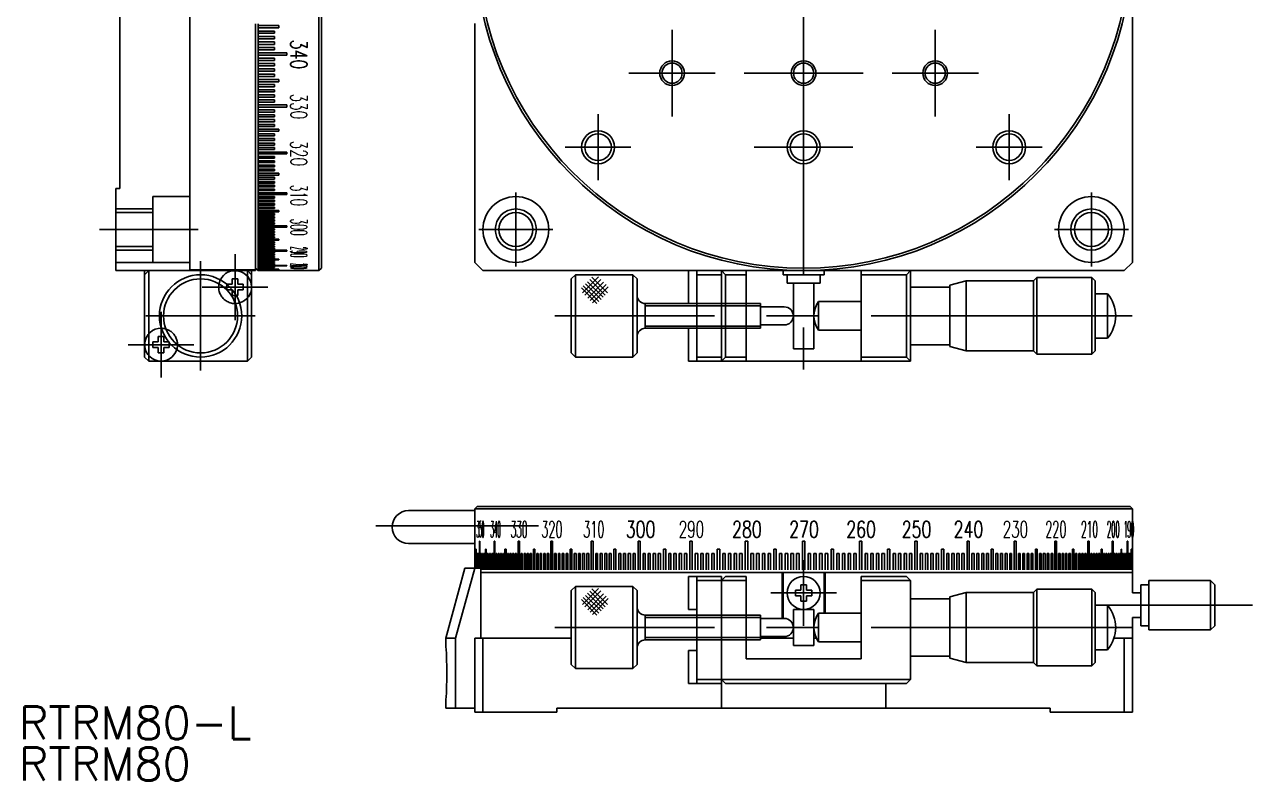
# Model space of a CAD drawing. Extents: x 1 to 298, y 0 to 185.
# Drawn here: x 0.7 to 150, y 0 to 91.8 of the extents above; entities that cross this region are included whole.
import ezdxf

# ---------------------------------------------------------------- set-up
doc = ezdxf.new("R2010")
doc.units = 0
doc.linetypes.add('CENTER', pattern=[50.8, 31.75, -6.35, 6.35, -6.35])
doc.linetypes.add('DASHED', pattern=[19.05, 12.7, -6.35])
doc.layers.get('0').update_dxf_attribs({"linetype": 'CONTINUOUS'})
doc.layers.add('CENTER', color=1, linetype='CENTER')
doc.styles.get("Standard").update_dxf_attribs({"font": 'txt.shx', "height": 3, "bigfont": 'bigfont.shx'})

# ---------------------------------------------------------------- blocks, each defined once
blk = doc.blocks.new('*U2')
at = {"color": 7, "linetype": 'CONTINUOUS'}
blk.add_text('RTRM80-L', height=4, dxfattribs=at).set_placement((0, 5))
blk = doc.blocks.new('*U3')
at = {"color": 7, "linetype": 'CONTINUOUS'}
blk.add_text('RTRM80', height=4, dxfattribs=at).set_placement((0, 0))

msp = doc.modelspace()

# ---------------------------------------------------------------- linework, layer by layer
at = {"color": 7, "linetype": 'CONTINUOUS'}
for p, q in [((20.79, 61.94), (20.79, 141.94)), ((36.49, 141.94), (36.49, 61.94)), ((36.79, 62.24), (36.79, 141.64)), ((135.43, 140.94), (135.43, 62.94)), ((12.29, 131.94), (12.29, 71.94)), ((28.79, 61.94), (28.79, 91.94)), ((29.09, 91.94), (29.09, 61.94)), ((29.09, 91.74), (31.59, 91.74)), ((31.59, 91.45), (29.09, 91.45)), ((31.59, 91.45), (31.59, 91.74)), ((55.43, 62.94), (55.43, 91.98)), ((29.09, 91.06), (31.09, 91.06)), ((31.09, 90.78), (29.09, 90.78)), ((29.09, 90.39), (31.09, 90.39)), ((31.09, 90.11), (29.09, 90.11)), ((29.09, 89.73), (31.09, 89.73)), ((31.09, 90.78), (31.09, 91.06)), ((31.09, 90.11), (31.09, 90.39)), ((31.09, 89.44), (31.09, 89.73)), ((31.09, 89.44), (29.09, 89.44)), ((29.09, 89.06), (31.09, 89.06)), ((31.09, 88.78), (29.09, 88.78)), ((29.09, 88.41), (32.59, 88.41)), ((32.59, 88.12), (29.09, 88.12)), ((31.09, 88.78), (31.09, 89.06)), ((32.59, 88.12), (32.59, 88.41)), ((29.09, 87.75), (31.09, 87.75)), ((31.09, 87.47), (29.09, 87.47)), ((29.09, 87.1), (31.09, 87.1)), ((31.09, 86.82), (29.09, 86.82)), ((31.09, 87.47), (31.09, 87.75)), ((31.09, 86.82), (31.09, 87.1)), ((29.09, 86.45), (31.09, 86.45)), ((31.09, 86.18), (29.09, 86.18)), ((29.09, 85.81), (31.09, 85.81)), ((31.09, 85.54), (29.09, 85.54)), ((29.09, 85.18), (31.59, 85.18)), ((31.09, 86.18), (31.09, 86.45)), ((31.09, 85.54), (31.09, 85.81)), ((31.59, 84.9), (31.59, 85.18)), ((31.59, 84.9), (29.09, 84.9)), ((29.09, 84.54), (31.09, 84.54)), ((31.09, 84.28), (29.09, 84.28)), ((29.09, 83.92), (31.09, 83.92)), ((31.09, 83.65), (29.09, 83.65)), ((31.09, 84.28), (31.09, 84.54)), ((31.09, 83.65), (31.09, 83.92)), ((29.09, 83.3), (31.09, 83.3)), ((31.09, 83.03), (29.09, 83.03)), ((29.09, 82.68), (31.09, 82.68)), ((31.09, 82.42), (29.09, 82.42)), ((31.09, 83.03), (31.09, 83.3)), ((31.09, 82.42), (31.09, 82.68)), ((29.09, 82.07), (32.59, 82.07)), ((32.59, 81.82), (29.09, 81.82)), ((29.09, 81.47), (31.09, 81.47)), ((31.09, 81.21), (29.09, 81.21)), ((29.09, 80.88), (31.09, 80.88)), ((31.09, 81.21), (31.09, 81.47)), ((31.09, 80.62), (31.09, 80.88)), ((32.59, 81.82), (32.59, 82.07)), ((31.09, 80.62), (29.09, 80.62)), ((29.09, 80.29), (31.09, 80.29)), ((31.09, 80.03), (29.09, 80.03)), ((29.09, 79.7), (31.09, 79.7)), ((31.09, 79.45), (29.09, 79.45)), ((31.09, 80.03), (31.09, 80.29)), ((31.09, 79.45), (31.09, 79.7)), ((29.09, 79.12), (31.59, 79.12)), ((31.59, 78.88), (29.09, 78.88)), ((29.09, 78.55), (31.09, 78.55)), ((31.09, 78.31), (29.09, 78.31)), ((29.09, 77.99), (31.09, 77.99)), ((31.09, 77.75), (29.09, 77.75)), ((31.09, 78.31), (31.09, 78.55)), ((31.09, 77.75), (31.09, 77.99)), ((31.59, 78.88), (31.59, 79.12)), ((29.09, 77.44), (31.09, 77.44)), ((31.09, 77.2), (29.09, 77.2)), ((29.09, 76.89), (31.09, 76.89)), ((31.09, 76.66), (29.09, 76.66)), ((29.09, 76.35), (32.59, 76.35)), ((31.09, 77.2), (31.09, 77.44)), ((31.09, 76.66), (31.09, 76.89)), ((32.59, 76.12), (32.59, 76.35)), ((32.59, 76.12), (29.09, 76.12)), ((29.09, 75.82), (31.09, 75.82)), ((31.09, 75.59), (29.09, 75.59)), ((29.09, 75.29), (31.09, 75.29)), ((31.09, 75.07), (29.09, 75.07)), ((29.09, 74.77), (31.09, 74.77)), ((31.09, 75.59), (31.09, 75.82)), ((31.09, 75.07), (31.09, 75.29)), ((31.09, 74.56), (31.09, 74.77)), ((31.09, 74.56), (29.09, 74.56)), ((29.09, 74.27), (31.09, 74.27)), ((31.09, 74.05), (29.09, 74.05)), ((29.09, 73.77), (31.59, 73.77)), ((31.59, 73.55), (29.09, 73.55)), ((29.09, 73.28), (31.09, 73.28)), ((31.09, 74.05), (31.09, 74.27)), ((31.09, 73.07), (31.09, 73.28)), ((31.59, 73.55), (31.59, 73.77)), ((12.29, 71.94), (11.79, 71.94)), ((11.79, 71.94), (11.79, 61.94)), ((31.09, 73.07), (29.09, 73.07)), ((29.09, 72.79), (31.09, 72.79)), ((31.09, 72.59), (29.09, 72.59)), ((29.09, 72.32), (31.09, 72.32)), ((31.09, 72.12), (29.09, 72.12)), ((29.09, 71.86), (31.09, 71.86)), ((31.09, 72.59), (31.09, 72.79)), ((31.09, 72.12), (31.09, 72.32)), ((31.09, 71.66), (31.09, 71.86)), ((31.09, 71.66), (29.09, 71.66)), ((29.09, 71.4), (32.59, 71.4)), ((32.59, 71.21), (29.09, 71.21)), ((29.09, 70.95), (31.09, 70.95)), ((31.09, 70.76), (29.09, 70.76)), ((29.09, 70.52), (31.09, 70.52)), ((31.09, 70.33), (29.09, 70.33)), ((31.09, 70.76), (31.09, 70.95)), ((31.09, 70.33), (31.09, 70.52)), ((32.59, 71.21), (32.59, 71.4)), ((29.09, 70.09), (31.09, 70.09)), ((31.09, 69.91), (29.09, 69.91)), ((29.09, 69.67), (31.09, 69.67)), ((31.09, 69.5), (29.09, 69.5)), ((29.09, 69.27), (31.59, 69.27)), ((31.59, 69.09), (29.09, 69.09)), ((29.09, 68.87), (31.09, 68.87)), ((31.09, 68.7), (29.09, 68.7)), ((31.09, 69.91), (31.09, 70.09)), ((31.09, 69.5), (31.09, 69.67)), ((31.09, 68.7), (31.09, 68.87)), ((31.59, 69.09), (31.59, 69.27)), ((29.09, 68.48), (31.09, 68.48)), ((31.09, 68.32), (29.09, 68.32)), ((29.09, 68.1), (31.09, 68.1)), ((31.09, 67.94), (29.09, 67.94)), ((29.09, 67.74), (31.09, 67.74)), ((31.09, 67.58), (29.09, 67.58)), ((29.09, 67.38), (32.59, 67.38)), ((32.59, 67.23), (29.09, 67.23)), ((31.09, 68.32), (31.09, 68.48)), ((31.09, 67.94), (31.09, 68.1)), ((31.09, 67.58), (31.09, 67.74)), ((32.59, 67.23), (32.59, 67.38)), ((29.09, 67.03), (31.09, 67.03)), ((31.09, 66.89), (29.09, 66.89)), ((29.09, 66.7), (31.09, 66.7)), ((31.09, 66.56), (29.09, 66.56)), ((29.09, 66.37), (31.09, 66.37)), ((31.09, 66.24), (29.09, 66.24)), ((29.09, 66.06), (31.09, 66.06)), ((31.09, 65.93), (29.09, 65.93)), ((29.09, 65.76), (31.59, 65.76)), ((31.09, 66.89), (31.09, 67.03)), ((31.09, 66.56), (31.09, 66.7)), ((31.09, 66.24), (31.09, 66.37)), ((31.09, 65.93), (31.09, 66.06)), ((31.59, 65.63), (31.59, 65.76)), ((31.59, 65.63), (29.09, 65.63)), ((29.09, 65.46), (31.09, 65.46)), ((31.09, 65.34), (29.09, 65.34)), ((29.09, 65.18), (31.09, 65.18)), ((31.09, 65.07), (29.09, 65.07)), ((29.09, 64.91), (31.09, 64.91)), ((31.09, 64.8), (29.09, 64.8)), ((29.09, 64.66), (31.09, 64.66)), ((31.09, 64.55), (29.09, 64.55)), ((29.09, 64.41), (32.59, 64.41)), ((32.59, 64.31), (29.09, 64.31)), ((31.09, 65.34), (31.09, 65.46)), ((31.09, 65.07), (31.09, 65.18)), ((31.09, 64.8), (31.09, 64.91)), ((31.09, 64.55), (31.09, 64.66)), ((32.59, 64.31), (32.59, 64.41)), ((11.79, 62.94), (20.79, 62.94)), ((29.09, 64.17), (31.09, 64.17)), ((31.09, 64.08), (29.09, 64.08)), ((29.09, 63.95), (31.09, 63.95)), ((31.09, 63.86), (29.09, 63.86)), ((29.09, 63.74), (31.09, 63.74)), ((31.09, 63.65), (29.09, 63.65)), ((29.09, 63.54), (31.09, 63.54)), ((31.09, 63.45), (29.09, 63.45)), ((29.09, 63.35), (31.59, 63.35)), ((31.59, 63.27), (29.09, 63.27)), ((29.09, 63.17), (31.09, 63.17)), ((31.09, 63.1), (29.09, 63.1)), ((29.09, 63), (31.09, 63)), ((31.09, 62.94), (29.09, 62.94)), ((29.09, 62.85), (31.09, 62.85)), ((31.09, 62.79), (29.09, 62.79)), ((31.09, 64.08), (31.09, 64.17)), ((31.09, 63.86), (31.09, 63.95)), ((31.09, 63.65), (31.09, 63.74)), ((31.09, 63.45), (31.09, 63.54)), ((31.09, 63.1), (31.09, 63.17)), ((31.09, 62.94), (31.09, 63)), ((31.09, 62.79), (31.09, 62.85)), ((31.59, 63.27), (31.59, 63.35)), ((56.43, 61.94), (55.43, 62.94)), ((135.43, 62.94), (134.43, 61.94)), ((11.79, 61.94), (23.56, 61.94)), ((15.29, 51.44), (15.29, 61.94)), ((15.79, 61.94), (15.29, 61.44)), ((15.79, 54.27), (15.79, 61.94)), ((28.79, 62.03), (20.79, 62.03)), ((26.01, 61.94), (28.79, 61.94)), ((27.79, 61.94), (28.29, 61.44)), ((27.79, 61.94), (27.79, 61.27)), ((28.29, 62.03), (28.29, 51.44)), ((29.09, 61.94), (28.79, 62.24)), ((29.09, 62.71), (31.09, 62.71)), ((31.09, 62.65), (29.09, 62.65)), ((29.09, 62.58), (32.59, 62.58)), ((32.59, 62.53), (29.09, 62.53)), ((29.09, 62.46), (31.09, 62.46)), ((31.09, 62.41), (29.09, 62.41)), ((29.09, 62.36), (31.09, 62.36)), ((31.09, 62.31), (29.09, 62.31)), ((29.09, 62.26), (31.09, 62.26)), ((31.09, 62.23), (29.09, 62.23)), ((29.09, 62.18), (31.09, 62.18)), ((31.09, 62.15), (29.09, 62.15)), ((29.09, 62.11), (31.59, 62.11)), ((31.59, 62.08), (29.09, 62.08)), ((29.09, 62.05), (31.09, 62.05)), ((31.09, 62.03), (29.09, 62.03)), ((29.09, 62.01), (31.09, 62.01)), ((31.09, 61.99), (29.09, 61.99)), ((29.09, 61.98), (31.09, 61.98)), ((31.09, 61.96), (29.09, 61.96)), ((29.09, 61.95), (31.09, 61.95)), ((31.09, 61.95), (29.09, 61.95)), ((36.49, 61.94), (29.09, 61.94)), ((31.09, 62.65), (31.09, 62.71)), ((31.09, 62.41), (31.09, 62.46)), ((31.09, 62.31), (31.09, 62.36)), ((31.09, 62.23), (31.09, 62.26)), ((31.09, 62.15), (31.09, 62.18)), ((31.09, 62.03), (31.09, 62.05)), ((31.09, 61.99), (31.09, 62.01)), ((31.09, 61.96), (31.09, 61.98)), ((31.09, 61.95), (31.09, 61.95)), ((31.59, 62.08), (31.59, 62.11)), ((32.59, 62.53), (32.59, 62.58)), ((36.49, 61.94), (36.79, 62.24)), ((134.43, 61.94), (56.43, 61.94)), ((67.68, 61.44), (67.18, 60.94)), ((74.68, 61.44), (67.68, 61.44)), ((67.68, 51.44), (67.68, 61.44)), ((75.18, 60.94), (74.68, 61.44)), ((74.68, 51.44), (74.68, 61.44)), ((81.43, 57.94), (81.43, 61.94)), ((82.43, 61.94), (82.43, 50.94)), ((82.43, 61.44), (85.43, 61.44)), ((85.43, 61.94), (85.43, 50.94)), ((85.93, 61.44), (85.43, 61.94)), ((88.43, 61.44), (85.93, 61.44)), ((85.93, 61.44), (85.93, 51.44)), ((88.43, 61.94), (88.43, 50.94)), ((92.93, 61.44), (92.93, 61.94)), ((97.93, 61.44), (92.93, 61.44)), ((93.43, 60.44), (93.43, 61.44)), ((97.43, 61.44), (97.43, 60.44)), ((97.93, 61.94), (97.93, 61.44)), ((102.43, 61.94), (102.43, 50.94)), ((102.43, 61.44), (107.93, 61.44)), ((107.93, 61.44), (108.43, 61.94)), ((107.93, 61.44), (107.93, 51.44)), ((108.43, 61.94), (108.43, 50.94)), ((25.94, 60.29), (25.29, 60.29)), ((25.29, 60.29), (25.29, 60.29)), ((26.64, 60.94), (25.94, 60.94)), ((25.94, 60.94), (25.94, 60.29)), ((26.64, 60.29), (26.64, 60.94)), ((27.29, 60.29), (26.64, 60.29)), ((27.29, 59.59), (27.29, 60.29)), ((67.18, 60.94), (67.18, 51.94)), ((75.18, 51.94), (75.18, 60.94)), ((97.43, 60.44), (93.43, 60.44)), ((94.18, 52.44), (94.18, 60.44)), ((96.68, 60.44), (96.68, 52.44)), ((108.43, 59.94), (113.23, 59.94)), ((115.18, 60.69), (113.23, 60.17)), ((113.23, 60.17), (113.23, 52.72)), ((115.18, 52.19), (115.18, 60.69)), ((115.18, 60.69), (123.38, 60.69)), ((123.38, 60.69), (123.78, 61.09)), ((123.38, 60.69), (123.38, 52.19)), ((123.78, 61.09), (123.78, 51.79)), ((130.48, 61.09), (123.78, 61.09)), ((130.48, 51.79), (130.48, 61.09)), ((130.48, 61.09), (130.88, 60.69)), ((130.88, 60.69), (130.88, 52.19)), ((26.42, 58.94), (26.64, 58.94)), ((26.64, 58.94), (26.64, 59.59)), ((26.64, 59.59), (27.29, 59.59)), ((27.79, 58.62), (27.79, 50.94)), ((132.4, 59.14), (130.88, 59.14)), ((132.4, 53.74), (132.4, 59.14)), ((76.18, 57.94), (82.43, 57.94)), ((76.18, 54.94), (76.18, 57.94)), ((88.43, 57.94), (90.18, 57.94)), ((90.18, 54.94), (90.18, 57.94)), ((93.08, 57.54), (90.18, 57.54)), ((102.43, 58.19), (97.24, 58.19)), ((97.24, 58.19), (97.24, 54.69)), ((93.08, 55.34), (90.18, 55.34)), ((17.64, 53.94), (16.94, 53.94)), ((16.94, 53.94), (16.94, 53.29)), ((17.64, 53.29), (17.64, 53.94)), ((76.18, 54.94), (82.43, 54.94)), ((81.43, 50.94), (81.43, 54.94)), ((88.43, 54.94), (90.18, 54.94)), ((97.24, 54.69), (102.43, 54.69)), ((16.94, 53.29), (16.29, 53.29)), ((16.29, 53.29), (16.29, 52.59)), ((16.29, 52.59), (16.94, 52.59)), ((16.94, 52.59), (16.94, 51.94)), ((18.2, 53.29), (17.64, 53.29)), ((17.64, 51.94), (17.64, 52.59)), ((17.64, 52.59), (18.29, 52.59)), ((18.29, 52.59), (18.29, 53.19)), ((96.68, 52.44), (94.18, 52.44)), ((108.43, 52.94), (113.23, 52.94)), ((113.23, 52.72), (115.18, 52.19)), ((130.88, 53.74), (132.4, 53.74)), ((15.79, 50.94), (15.29, 51.44)), ((15.79, 50.94), (15.79, 51.62)), ((27.79, 50.94), (15.79, 50.94)), ((16.94, 51.94), (17.64, 51.94)), ((28.29, 51.44), (27.79, 50.94)), ((67.18, 51.94), (67.68, 51.44)), ((67.68, 51.44), (74.68, 51.44)), ((74.68, 51.44), (75.18, 51.94)), ((108.43, 50.94), (81.43, 50.94)), ((85.43, 51.44), (82.43, 51.44)), ((85.93, 51.44), (85.43, 50.94)), ((85.93, 51.44), (88.43, 51.44)), ((107.93, 51.44), (102.43, 51.44)), ((107.93, 51.44), (108.43, 50.94)), ((123.38, 52.19), (115.18, 52.19)), ((123.78, 51.79), (123.38, 52.19)), ((123.78, 51.79), (130.48, 51.79)), ((130.88, 52.19), (130.48, 51.79)), ((55.43, 32.98), (55.73, 33.28)), ((135.43, 32.98), (55.43, 32.98)), ((55.43, 32.98), (55.43, 25.78)), ((55.73, 33.28), (135.13, 33.28)), ((135.13, 33.28), (135.43, 32.98)), ((135.43, 32.98), (135.43, 25.28)), ((47.39, 32.78), (55.43, 32.78)), ((47.39, 28.78), (55.43, 28.78)), ((56.06, 29.08), (56.01, 29.08)), ((56.01, 25.78), (56.01, 29.08)), ((56.06, 29.08), (56.06, 25.78)), ((57.89, 29.08), (57.79, 29.08)), ((57.79, 25.58), (57.79, 29.08)), ((57.89, 29.08), (57.89, 25.58)), ((60.86, 29.08), (60.71, 29.08)), ((60.71, 25.58), (60.71, 29.08)), ((60.86, 29.08), (60.86, 25.58)), ((64.88, 29.08), (64.69, 29.08)), ((64.69, 25.58), (64.69, 29.08)), ((64.88, 29.08), (64.88, 25.58)), ((69.83, 29.08), (69.6, 29.08)), ((69.6, 25.58), (69.6, 29.08)), ((69.83, 29.08), (69.83, 25.58)), ((75.56, 29.08), (75.3, 29.08)), ((75.3, 25.58), (75.3, 29.08)), ((75.56, 29.08), (75.56, 25.58)), ((81.89, 29.08), (81.61, 29.08)), ((81.61, 25.58), (81.61, 29.08)), ((81.89, 29.08), (81.89, 25.58)), ((88.63, 29.08), (88.34, 29.08)), ((88.34, 25.58), (88.34, 29.08)), ((88.63, 29.08), (88.63, 25.58)), ((95.58, 29.08), (95.28, 29.08)), ((95.28, 25.58), (95.28, 29.08)), ((95.58, 29.08), (95.58, 25.58)), ((102.52, 29.08), (102.23, 29.08)), ((102.23, 25.58), (102.23, 29.08)), ((102.52, 29.08), (102.52, 25.58)), ((109.25, 29.08), (108.97, 29.08)), ((108.97, 25.58), (108.97, 29.08)), ((109.25, 29.08), (109.25, 25.58)), ((115.56, 29.08), (115.3, 29.08)), ((115.3, 25.58), (115.3, 29.08)), ((115.56, 29.08), (115.56, 25.58)), ((121.26, 29.08), (121.03, 29.08)), ((121.03, 25.58), (121.03, 29.08)), ((121.26, 29.08), (121.26, 25.58)), ((126.17, 29.08), (125.97, 29.08)), ((125.97, 25.58), (125.97, 29.08)), ((126.17, 29.08), (126.17, 25.58)), ((130.14, 29.08), (129.99, 29.08)), ((129.99, 25.58), (129.99, 29.08)), ((130.14, 29.08), (130.14, 25.58)), ((133.07, 29.08), (132.97, 29.08)), ((132.97, 25.58), (132.97, 29.08)), ((133.07, 29.08), (133.07, 25.58)), ((134.85, 29.08), (134.79, 29.08)), ((134.79, 25.58), (134.79, 29.08)), ((134.85, 29.08), (134.85, 25.58)), ((55.44, 27.58), (55.43, 27.58)), ((55.43, 25.78), (55.43, 27.58)), ((55.44, 27.58), (55.44, 25.78)), ((55.46, 27.58), (55.45, 27.58)), ((55.45, 25.78), (55.45, 27.58)), ((55.46, 27.58), (55.46, 25.78)), ((55.49, 27.58), (55.48, 27.58)), ((55.48, 25.78), (55.48, 27.58)), ((55.49, 27.58), (55.49, 25.78)), ((55.54, 27.58), (55.52, 27.58)), ((55.52, 25.78), (55.52, 27.58)), ((55.54, 27.58), (55.54, 25.78)), ((55.59, 28.08), (55.57, 28.08)), ((55.57, 25.78), (55.57, 28.08)), ((55.59, 28.08), (55.59, 25.78)), ((55.66, 27.58), (55.63, 27.58)), ((55.63, 25.78), (55.63, 27.58)), ((55.66, 27.58), (55.66, 25.78)), ((55.75, 27.58), (55.71, 27.58)), ((55.71, 25.78), (55.71, 27.58)), ((55.75, 27.58), (55.75, 25.78)), ((55.84, 27.58), (55.8, 27.58)), ((55.8, 25.78), (55.8, 27.58)), ((55.84, 27.58), (55.84, 25.78)), ((55.95, 27.58), (55.9, 27.58)), ((55.9, 25.78), (55.9, 27.58)), ((55.95, 27.58), (55.95, 25.78)), ((56.19, 27.58), (56.14, 27.58)), ((56.14, 25.78), (56.14, 27.58)), ((56.19, 27.58), (56.19, 25.58)), ((56.33, 27.58), (56.27, 27.58)), ((56.27, 25.58), (56.27, 27.58)), ((56.33, 27.58), (56.33, 25.58)), ((56.49, 27.58), (56.42, 27.58)), ((56.42, 25.58), (56.42, 27.58)), ((56.49, 27.58), (56.49, 25.58)), ((56.65, 27.58), (56.58, 27.58)), ((56.58, 25.58), (56.58, 27.58)), ((56.65, 27.58), (56.65, 25.58)), ((56.83, 28.08), (56.75, 28.08)), ((56.75, 25.58), (56.75, 28.08)), ((56.83, 28.08), (56.83, 25.58)), ((57.02, 27.58), (56.94, 27.58)), ((56.94, 25.58), (56.94, 27.58)), ((57.02, 27.58), (57.02, 25.58)), ((57.22, 27.58), (57.13, 27.58)), ((57.13, 25.58), (57.13, 27.58)), ((57.22, 27.58), (57.22, 25.58)), ((57.43, 27.58), (57.34, 27.58)), ((57.34, 25.58), (57.34, 27.58)), ((57.43, 27.58), (57.43, 25.58)), ((57.66, 27.58), (57.56, 27.58)), ((57.56, 25.58), (57.56, 27.58)), ((57.66, 27.58), (57.66, 25.58)), ((58.14, 27.58), (58.03, 27.58)), ((58.03, 25.58), (58.03, 27.58)), ((58.14, 27.58), (58.14, 25.58)), ((58.4, 27.58), (58.29, 27.58)), ((58.29, 25.58), (58.29, 27.58)), ((58.4, 27.58), (58.4, 25.58)), ((58.67, 27.58), (58.55, 27.58)), ((58.55, 25.58), (58.55, 27.58)), ((58.67, 27.58), (58.67, 25.58)), ((58.95, 27.58), (58.83, 27.58)), ((58.83, 25.58), (58.83, 27.58)), ((58.95, 27.58), (58.95, 25.58)), ((59.24, 28.08), (59.11, 28.08)), ((59.11, 25.58), (59.11, 28.08)), ((59.24, 28.08), (59.24, 25.58)), ((59.54, 27.58), (59.41, 27.58)), ((59.41, 25.58), (59.41, 27.58)), ((59.54, 27.58), (59.54, 25.58)), ((59.86, 27.58), (59.72, 27.58)), ((59.72, 25.58), (59.72, 27.58)), ((59.86, 27.58), (59.86, 25.58)), ((60.18, 27.58), (60.04, 27.58)), ((60.04, 25.58), (60.04, 27.58)), ((60.18, 27.58), (60.18, 25.58)), ((60.52, 27.58), (60.37, 27.58)), ((60.37, 25.58), (60.37, 27.58)), ((60.52, 27.58), (60.52, 25.58)), ((61.22, 27.58), (61.07, 27.58)), ((61.07, 25.58), (61.07, 27.58)), ((61.22, 27.58), (61.22, 25.58)), ((61.59, 27.58), (61.43, 27.58)), ((61.43, 25.58), (61.43, 27.58)), ((61.59, 27.58), (61.59, 25.58)), ((61.96, 27.58), (61.8, 27.58)), ((61.8, 25.58), (61.8, 27.58)), ((61.96, 27.58), (61.96, 25.58)), ((62.35, 27.58), (62.18, 27.58)), ((62.18, 25.58), (62.18, 27.58)), ((62.35, 27.58), (62.35, 25.58)), ((62.75, 28.08), (62.58, 28.08)), ((62.58, 25.58), (62.58, 28.08)), ((62.75, 28.08), (62.75, 25.58)), ((63.16, 27.58), (62.98, 27.58)), ((62.98, 25.58), (62.98, 27.58)), ((63.16, 27.58), (63.16, 25.58)), ((63.57, 27.58), (63.39, 27.58)), ((63.39, 25.58), (63.39, 27.58)), ((63.57, 27.58), (63.57, 25.58)), ((64, 27.58), (63.82, 27.58)), ((63.82, 25.58), (63.82, 27.58)), ((64, 27.58), (64, 25.58)), ((64.44, 27.58), (64.25, 27.58)), ((64.25, 25.58), (64.25, 27.58)), ((64.44, 27.58), (64.44, 25.58)), ((65.34, 27.58), (65.14, 27.58)), ((65.14, 25.58), (65.14, 27.58)), ((65.34, 27.58), (65.34, 25.58)), ((65.8, 27.58), (65.6, 27.58)), ((65.6, 25.58), (65.6, 27.58)), ((65.8, 27.58), (65.8, 25.58)), ((66.28, 27.58), (66.07, 27.58)), ((66.07, 25.58), (66.07, 27.58)), ((66.28, 27.58), (66.28, 25.58)), ((66.76, 27.58), (66.55, 27.58)), ((66.55, 25.58), (66.55, 27.58)), ((66.76, 27.58), (66.76, 25.58)), ((67.25, 28.08), (67.04, 28.08)), ((67.04, 25.58), (67.04, 28.08)), ((67.25, 28.08), (67.25, 25.58)), ((67.75, 27.58), (67.54, 27.58)), ((67.54, 25.58), (67.54, 27.58)), ((67.75, 27.58), (67.75, 25.58)), ((68.26, 27.58), (68.04, 27.58)), ((68.04, 25.58), (68.04, 27.58)), ((68.26, 27.58), (68.26, 25.58)), ((68.78, 27.58), (68.55, 27.58)), ((68.55, 25.58), (68.55, 27.58)), ((68.78, 27.58), (68.78, 25.58)), ((69.3, 27.58), (69.07, 27.58)), ((69.07, 25.58), (69.07, 27.58)), ((69.3, 27.58), (69.3, 25.58)), ((70.37, 27.58), (70.14, 27.58)), ((70.14, 25.58), (70.14, 27.58)), ((70.37, 27.58), (70.37, 25.58)), ((70.92, 27.58), (70.68, 27.58)), ((70.68, 25.58), (70.68, 27.58)), ((70.92, 27.58), (70.92, 25.58)), ((71.48, 27.58), (71.24, 27.58)), ((71.24, 25.58), (71.24, 27.58)), ((71.48, 27.58), (71.48, 25.58)), ((72.04, 27.58), (71.8, 27.58)), ((71.8, 25.58), (71.8, 27.58)), ((72.04, 27.58), (72.04, 25.58)), ((72.61, 28.08), (72.36, 28.08)), ((72.36, 25.58), (72.36, 28.08)), ((72.61, 28.08), (72.61, 25.58)), ((73.19, 27.58), (72.94, 27.58)), ((72.94, 25.58), (72.94, 27.58)), ((73.19, 27.58), (73.19, 25.58)), ((73.77, 27.58), (73.52, 27.58)), ((73.52, 25.58), (73.52, 27.58)), ((73.77, 27.58), (73.77, 25.58)), ((74.36, 27.58), (74.11, 27.58)), ((74.11, 25.58), (74.11, 27.58)), ((74.36, 27.58), (74.36, 25.58)), ((74.96, 27.58), (74.7, 27.58)), ((74.7, 25.58), (74.7, 27.58)), ((74.96, 27.58), (74.96, 25.58)), ((76.17, 27.58), (75.91, 27.58)), ((75.91, 25.58), (75.91, 27.58)), ((76.17, 27.58), (76.17, 25.58)), ((76.78, 27.58), (76.52, 27.58)), ((76.52, 25.58), (76.52, 27.58)), ((76.78, 27.58), (76.78, 25.58)), ((77.4, 27.58), (77.14, 27.58)), ((77.14, 25.58), (77.14, 27.58)), ((77.4, 27.58), (77.4, 25.58)), ((78.03, 27.58), (77.76, 27.58)), ((77.76, 25.58), (77.76, 27.58)), ((78.03, 27.58), (78.03, 25.58)), ((78.66, 28.08), (78.39, 28.08)), ((78.39, 25.58), (78.39, 28.08)), ((78.66, 28.08), (78.66, 25.58)), ((79.3, 27.58), (79.02, 27.58)), ((79.02, 25.58), (79.02, 27.58)), ((79.3, 27.58), (79.3, 25.58)), ((79.94, 27.58), (79.66, 27.58)), ((79.66, 25.58), (79.66, 27.58)), ((79.94, 27.58), (79.94, 25.58)), ((80.58, 27.58), (80.31, 27.58)), ((80.31, 25.58), (80.31, 27.58)), ((80.58, 27.58), (80.58, 25.58)), ((81.23, 27.58), (80.95, 27.58)), ((80.95, 25.58), (80.95, 27.58)), ((81.23, 27.58), (81.23, 25.58)), ((82.55, 27.58), (82.26, 27.58)), ((82.26, 25.58), (82.26, 27.58)), ((82.55, 27.58), (82.55, 25.58)), ((83.21, 27.58), (82.93, 27.58)), ((82.93, 25.58), (82.93, 27.58)), ((83.21, 27.58), (83.21, 25.58)), ((83.88, 27.58), (83.59, 27.58)), ((83.59, 25.58), (83.59, 27.58)), ((83.88, 27.58), (83.88, 25.58)), ((84.55, 27.58), (84.26, 27.58)), ((84.26, 25.58), (84.26, 27.58)), ((84.55, 27.58), (84.55, 25.58)), ((85.22, 28.08), (84.93, 28.08)), ((84.93, 25.58), (84.93, 28.08)), ((85.22, 28.08), (85.22, 25.58)), ((85.9, 27.58), (85.61, 27.58)), ((85.61, 25.58), (85.61, 27.58)), ((85.9, 27.58), (85.9, 25.58)), ((86.58, 27.58), (86.29, 27.58)), ((86.29, 25.58), (86.29, 27.58)), ((86.58, 27.58), (86.58, 25.58)), ((87.26, 27.58), (86.97, 27.58)), ((86.97, 25.58), (86.97, 27.58)), ((87.26, 27.58), (87.26, 25.58)), ((87.94, 27.58), (87.65, 27.58)), ((87.65, 25.58), (87.65, 27.58)), ((87.94, 27.58), (87.94, 25.58)), ((89.32, 27.58), (89.02, 27.58)), ((89.02, 25.58), (89.02, 27.58)), ((89.32, 27.58), (89.32, 25.58)), ((90.01, 27.58), (89.71, 27.58)), ((89.71, 25.58), (89.71, 27.58)), ((90.01, 27.58), (90.01, 25.58)), ((90.7, 27.58), (90.41, 27.58)), ((90.41, 25.58), (90.41, 27.58)), ((90.7, 27.58), (90.7, 25.58)), ((91.4, 27.58), (91.1, 27.58)), ((91.1, 25.58), (91.1, 27.58)), ((91.4, 27.58), (91.4, 25.58)), ((92.09, 28.08), (91.79, 28.08)), ((91.79, 25.58), (91.79, 28.08)), ((92.09, 28.08), (92.09, 25.58)), ((92.79, 27.58), (92.49, 27.58)), ((92.49, 25.58), (92.49, 27.58)), ((92.79, 27.58), (92.79, 25.58)), ((93.49, 27.58), (93.19, 27.58)), ((93.19, 25.58), (93.19, 27.58)), ((93.49, 27.58), (93.49, 25.58)), ((94.18, 27.58), (93.88, 27.58)), ((93.88, 25.58), (93.88, 27.58)), ((94.18, 27.58), (94.18, 25.58)), ((94.88, 27.58), (94.58, 27.58)), ((94.58, 25.58), (94.58, 27.58)), ((94.88, 27.58), (94.88, 25.58)), ((96.28, 27.58), (95.98, 27.58)), ((95.98, 25.58), (95.98, 27.58)), ((96.28, 27.58), (96.28, 25.58)), ((96.97, 27.58), (96.67, 27.58)), ((96.67, 25.58), (96.67, 27.58)), ((96.97, 27.58), (96.97, 25.58)), ((97.67, 27.58), (97.37, 27.58)), ((97.37, 25.58), (97.37, 27.58)), ((97.67, 27.58), (97.67, 25.58)), ((98.37, 27.58), (98.07, 27.58)), ((98.07, 25.58), (98.07, 27.58)), ((98.37, 27.58), (98.37, 25.58)), ((98.77, 25.58), (98.77, 28.08)), ((99.06, 28.08), (98.77, 28.08)), ((99.06, 28.08), (99.06, 25.58)), ((99.46, 25.58), (99.46, 27.58)), ((99.76, 27.58), (99.46, 27.58)), ((99.76, 27.58), (99.76, 25.58)), ((100.45, 27.58), (100.15, 27.58)), ((100.15, 25.58), (100.15, 27.58)), ((100.45, 27.58), (100.45, 25.58)), ((101.14, 27.58), (100.85, 27.58)), ((100.85, 25.58), (100.85, 27.58)), ((101.14, 27.58), (101.14, 25.58)), ((101.83, 27.58), (101.54, 27.58)), ((101.54, 25.58), (101.54, 27.58)), ((101.83, 27.58), (101.83, 25.58)), ((103.21, 27.58), (102.91, 27.58)), ((102.91, 25.58), (102.91, 27.58)), ((103.21, 27.58), (103.21, 25.58)), ((103.89, 27.58), (103.6, 27.58)), ((103.6, 25.58), (103.6, 27.58)), ((103.89, 27.58), (103.89, 25.58)), ((104.57, 27.58), (104.28, 27.58)), ((104.28, 25.58), (104.28, 27.58)), ((104.57, 27.58), (104.57, 25.58)), ((105.25, 27.58), (104.96, 27.58)), ((104.96, 25.58), (104.96, 27.58)), ((105.25, 27.58), (105.25, 25.58)), ((105.93, 28.08), (105.64, 28.08)), ((105.64, 25.58), (105.64, 28.08)), ((105.93, 28.08), (105.93, 25.58)), ((106.6, 27.58), (106.31, 27.58)), ((106.31, 25.58), (106.31, 27.58)), ((106.6, 27.58), (106.6, 25.58)), ((107.27, 27.58), (106.98, 27.58)), ((106.98, 25.58), (106.98, 27.58)), ((107.27, 27.58), (107.27, 25.58)), ((107.93, 27.58), (107.65, 27.58)), ((107.65, 25.58), (107.65, 27.58)), ((107.93, 27.58), (107.93, 25.58)), ((108.59, 27.58), (108.31, 27.58)), ((108.31, 25.58), (108.31, 27.58)), ((108.59, 27.58), (108.59, 25.58)), ((109.9, 27.58), (109.62, 27.58)), ((109.62, 25.58), (109.62, 27.58)), ((109.9, 27.58), (109.9, 25.58)), ((110.55, 27.58), (110.27, 27.58)), ((110.27, 25.58), (110.27, 27.58)), ((110.55, 27.58), (110.55, 25.58)), ((111.2, 27.58), (110.92, 27.58)), ((110.92, 25.58), (110.92, 27.58)), ((111.2, 27.58), (111.2, 25.58)), ((111.84, 27.58), (111.56, 27.58)), ((111.56, 25.58), (111.56, 27.58)), ((111.84, 27.58), (111.84, 25.58)), ((112.47, 28.08), (112.2, 28.08)), ((112.2, 25.58), (112.2, 28.08)), ((112.47, 28.08), (112.47, 25.58)), ((113.1, 27.58), (112.83, 27.58)), ((112.83, 25.58), (112.83, 27.58)), ((113.1, 27.58), (113.1, 25.58)), ((113.72, 27.58), (113.45, 27.58)), ((113.45, 25.58), (113.45, 27.58)), ((113.72, 27.58), (113.72, 25.58)), ((114.34, 27.58), (114.08, 27.58)), ((114.08, 25.58), (114.08, 27.58)), ((114.34, 27.58), (114.34, 25.58)), ((114.95, 27.58), (114.69, 27.58)), ((114.69, 25.58), (114.69, 27.58)), ((114.95, 27.58), (114.95, 25.58)), ((116.16, 27.58), (115.9, 27.58)), ((115.9, 25.58), (115.9, 27.58)), ((116.16, 27.58), (116.16, 25.58)), ((116.75, 27.58), (116.5, 27.58)), ((116.5, 25.58), (116.5, 27.58)), ((116.75, 27.58), (116.75, 25.58)), ((117.34, 27.58), (117.09, 27.58)), ((117.09, 25.58), (117.09, 27.58)), ((117.34, 27.58), (117.34, 25.58)), ((117.92, 27.58), (117.67, 27.58)), ((117.67, 25.58), (117.67, 27.58)), ((117.92, 27.58), (117.92, 25.58)), ((118.49, 28.08), (118.25, 28.08)), ((118.25, 25.58), (118.25, 28.08)), ((118.49, 28.08), (118.49, 25.58)), ((119.06, 27.58), (118.82, 27.58)), ((118.82, 25.58), (118.82, 27.58)), ((119.06, 27.58), (119.06, 25.58)), ((119.62, 27.58), (119.38, 27.58)), ((119.38, 25.58), (119.38, 27.58)), ((119.62, 27.58), (119.62, 25.58)), ((120.17, 27.58), (119.94, 27.58)), ((119.94, 25.58), (119.94, 27.58)), ((120.17, 27.58), (120.17, 25.58)), ((120.72, 27.58), (120.49, 27.58)), ((120.49, 25.58), (120.49, 27.58)), ((120.72, 27.58), (120.72, 25.58)), ((121.78, 27.58), (121.56, 27.58)), ((121.56, 25.58), (121.56, 27.58)), ((121.78, 27.58), (121.78, 25.58)), ((122.31, 27.58), (122.08, 27.58)), ((122.08, 25.58), (122.08, 27.58)), ((122.31, 27.58), (122.31, 25.58)), ((122.82, 27.58), (122.6, 27.58)), ((122.6, 25.58), (122.6, 27.58)), ((122.82, 27.58), (122.82, 25.58)), ((123.32, 27.58), (123.11, 27.58)), ((123.11, 25.58), (123.11, 27.58)), ((123.32, 27.58), (123.32, 25.58)), ((123.82, 28.08), (123.61, 28.08)), ((123.61, 25.58), (123.61, 28.08)), ((123.82, 28.08), (123.82, 25.58)), ((124.31, 27.58), (124.1, 27.58)), ((124.1, 25.58), (124.1, 27.58)), ((124.31, 27.58), (124.31, 25.58)), ((124.79, 27.58), (124.58, 27.58)), ((124.58, 25.58), (124.58, 27.58)), ((124.79, 27.58), (124.79, 25.58)), ((125.25, 27.58), (125.05, 27.58)), ((125.05, 25.58), (125.05, 27.58)), ((125.25, 27.58), (125.25, 25.58)), ((125.72, 27.58), (125.52, 27.58)), ((125.52, 25.58), (125.52, 27.58)), ((125.72, 27.58), (125.72, 25.58)), ((126.61, 27.58), (126.42, 27.58)), ((126.42, 25.58), (126.42, 27.58)), ((126.61, 27.58), (126.61, 25.58)), ((127.04, 27.58), (126.86, 27.58)), ((126.86, 25.58), (126.86, 27.58)), ((127.04, 27.58), (127.04, 25.58)), ((127.46, 27.58), (127.28, 27.58)), ((127.28, 25.58), (127.28, 27.58)), ((127.46, 27.58), (127.46, 25.58)), ((127.88, 27.58), (127.7, 27.58)), ((127.7, 25.58), (127.7, 27.58)), ((127.88, 27.58), (127.88, 25.58)), ((128.28, 28.08), (128.11, 28.08)), ((128.11, 25.58), (128.11, 28.08)), ((128.28, 28.08), (128.28, 25.58)), ((128.67, 27.58), (128.51, 27.58)), ((128.51, 25.58), (128.51, 27.58)), ((128.67, 27.58), (128.67, 25.58)), ((129.06, 27.58), (128.89, 27.58)), ((128.89, 25.58), (128.89, 27.58)), ((129.06, 27.58), (129.06, 25.58)), ((129.43, 27.58), (129.27, 27.58)), ((129.27, 25.58), (129.27, 27.58)), ((129.43, 27.58), (129.43, 25.58)), ((129.79, 27.58), (129.64, 27.58)), ((129.64, 25.58), (129.64, 27.58)), ((129.79, 27.58), (129.79, 25.58)), ((130.49, 27.58), (130.34, 27.58)), ((130.34, 25.58), (130.34, 27.58)), ((130.49, 27.58), (130.49, 25.58)), ((130.82, 27.58), (130.68, 27.58)), ((130.68, 25.58), (130.68, 27.58)), ((130.82, 27.58), (130.82, 25.58)), ((131.14, 27.58), (131, 27.58)), ((131, 25.58), (131, 27.58)), ((131.14, 27.58), (131.14, 25.58)), ((131.45, 27.58), (131.31, 27.58)), ((131.31, 25.58), (131.31, 27.58)), ((131.45, 27.58), (131.45, 25.58)), ((131.74, 28.08), (131.62, 28.08)), ((131.62, 25.58), (131.62, 28.08)), ((131.74, 28.08), (131.74, 25.58)), ((132.03, 27.58), (131.91, 27.58)), ((131.91, 25.58), (131.91, 27.58)), ((132.03, 27.58), (132.03, 25.58)), ((132.31, 27.58), (132.19, 27.58)), ((132.19, 25.58), (132.19, 27.58)), ((132.31, 27.58), (132.31, 25.58)), ((132.57, 27.58), (132.46, 27.58)), ((132.46, 25.58), (132.46, 27.58)), ((132.57, 27.58), (132.57, 25.58)), ((132.83, 27.58), (132.72, 27.58)), ((132.72, 25.58), (132.72, 27.58)), ((132.83, 27.58), (132.83, 25.58)), ((133.3, 27.58), (133.2, 27.58)), ((133.2, 25.58), (133.2, 27.58)), ((133.3, 27.58), (133.3, 25.58)), ((133.52, 27.58), (133.42, 27.58)), ((133.42, 25.58), (133.42, 27.58)), ((133.52, 27.58), (133.52, 25.58)), ((133.72, 27.58), (133.64, 27.58)), ((133.64, 25.58), (133.64, 27.58)), ((133.72, 27.58), (133.72, 25.58)), ((133.92, 27.58), (133.84, 27.58)), ((133.84, 25.58), (133.84, 27.58)), ((133.92, 27.58), (133.92, 25.58)), ((134.1, 28.08), (134.03, 28.08)), ((134.03, 25.58), (134.03, 28.08)), ((134.1, 28.08), (134.1, 25.58)), ((134.28, 27.58), (134.2, 27.58)), ((134.2, 25.58), (134.2, 27.58)), ((134.28, 27.58), (134.28, 25.58)), ((134.44, 27.58), (134.37, 27.58)), ((134.37, 25.58), (134.37, 27.58)), ((134.44, 27.58), (134.44, 25.58)), ((134.59, 27.58), (134.52, 27.58)), ((134.52, 25.58), (134.52, 27.58)), ((134.59, 27.58), (134.59, 25.58)), ((134.72, 27.58), (134.67, 27.58)), ((134.67, 25.58), (134.67, 27.58)), ((134.72, 27.58), (134.72, 25.58)), ((134.96, 27.58), (134.91, 27.58)), ((134.91, 25.58), (134.91, 27.58)), ((134.96, 27.58), (134.96, 25.58)), ((135.06, 27.58), (135.02, 27.58)), ((135.02, 25.58), (135.02, 27.58)), ((135.06, 27.58), (135.06, 25.58)), ((135.15, 27.58), (135.11, 27.58)), ((135.11, 25.58), (135.11, 27.58)), ((135.15, 27.58), (135.15, 25.58)), ((135.23, 27.58), (135.19, 27.58)), ((135.19, 25.58), (135.19, 27.58)), ((135.23, 27.58), (135.23, 25.58)), ((135.29, 28.08), (135.26, 28.08)), ((135.26, 25.58), (135.26, 28.08)), ((135.29, 28.08), (135.29, 25.58)), ((135.34, 27.58), (135.32, 27.58)), ((135.32, 25.58), (135.32, 27.58)), ((135.34, 27.58), (135.34, 25.58)), ((135.38, 27.58), (135.37, 27.58)), ((135.37, 25.58), (135.37, 27.58)), ((135.38, 27.58), (135.38, 25.58)), ((135.41, 27.58), (135.4, 27.58)), ((135.4, 25.58), (135.4, 27.58)), ((135.41, 27.58), (135.41, 25.58)), ((135.43, 27.58), (135.42, 27.58)), ((135.42, 25.58), (135.42, 27.58)), ((135.43, 27.58), (135.43, 25.58)), ((51.93, 17.28), (54.21, 25.78)), ((55.44, 25.78), (53.09, 17.28)), ((54.21, 25.78), (56.18, 25.78)), ((56.18, 25.78), (56.18, 17.28)), ((135.43, 25.28), (56.18, 25.28)), ((85.43, 24.78), (81.43, 24.78)), ((81.43, 24.78), (81.43, 20.78)), ((82.43, 24.78), (82.43, 11.78)), ((88.43, 24.28), (82.43, 24.28)), ((85.93, 24.78), (85.43, 24.28)), ((85.43, 24.78), (85.43, 8.78)), ((88.43, 24.78), (85.93, 24.78)), ((88.43, 14.78), (88.43, 24.78)), ((92.83, 19.68), (92.83, 25.28)), ((92.93, 25.28), (92.93, 19.68)), ((97.93, 20.33), (97.93, 25.28)), ((98.03, 25.28), (98.03, 20.33)), ((107.93, 24.78), (102.43, 24.78)), ((102.43, 24.78), (102.43, 14.78)), ((108.43, 24.28), (102.43, 24.28)), ((108.43, 24.28), (107.93, 24.78)), ((108.43, 12.28), (108.43, 24.28)), ((135.43, 25.28), (135.43, 22.78)), ((137.43, 24.28), (137.43, 18.28)), ((144.93, 24.28), (137.43, 24.28)), ((145.43, 23.78), (144.93, 24.28)), ((144.93, 24.28), (144.93, 18.28)), ((67.68, 23.58), (67.18, 23.08)), ((67.18, 23.08), (67.18, 14.08)), ((74.68, 23.58), (67.68, 23.58)), ((67.68, 13.58), (67.68, 23.58)), ((75.18, 23.08), (74.68, 23.58)), ((74.68, 13.58), (74.68, 23.58)), ((75.18, 14.08), (75.18, 23.08)), ((95.08, 23.13), (94.43, 23.13)), ((94.43, 23.13), (94.43, 22.43)), ((94.43, 22.43), (95.08, 22.43)), ((95.78, 23.78), (95.08, 23.78)), ((95.08, 23.78), (95.08, 23.13)), ((95.08, 22.43), (95.08, 21.78)), ((95.78, 23.13), (95.78, 23.78)), ((96.43, 23.13), (95.78, 23.13)), ((95.78, 21.78), (95.78, 22.43)), ((95.78, 22.43), (96.43, 22.43)), ((96.43, 22.43), (96.43, 23.13)), ((115.18, 22.83), (113.23, 22.31)), ((115.18, 14.33), (115.18, 22.83)), ((115.18, 22.83), (123.38, 22.83)), ((123.38, 22.83), (123.78, 23.23)), ((123.38, 22.83), (123.38, 14.33)), ((123.78, 23.23), (123.78, 13.93)), ((130.48, 23.23), (123.78, 23.23)), ((130.48, 13.93), (130.48, 23.23)), ((130.48, 23.23), (130.88, 22.83)), ((130.88, 22.83), (130.88, 14.33)), ((135.43, 22.78), (136.43, 22.78)), ((137.43, 23.78), (136.43, 23.78)), ((136.43, 23.78), (136.43, 18.78)), ((145.43, 18.78), (145.43, 23.78)), ((95.08, 21.78), (95.78, 21.78)), ((108.43, 22.08), (113.23, 22.08)), ((113.23, 22.31), (113.23, 14.85)), ((132.4, 21.28), (130.88, 21.28)), ((132.4, 15.88), (132.4, 21.28)), ((76.18, 20.08), (82.43, 20.08)), ((76.18, 17.08), (76.18, 20.08)), ((81.43, 20.78), (82.43, 20.78)), ((88.43, 20.08), (90.18, 20.08)), ((90.18, 17.08), (90.18, 20.08)), ((93.08, 19.68), (90.18, 19.68)), ((96.68, 20.78), (94.18, 20.78)), ((94.18, 20.78), (94.18, 16.38)), ((96.68, 16.38), (96.68, 20.78)), ((102.43, 20.33), (97.24, 20.33)), ((97.24, 20.33), (97.24, 16.83)), ((135.43, 8.28), (135.43, 19.78)), ((135.43, 19.78), (136.43, 19.78)), ((136.43, 18.78), (137.43, 18.78)), ((137.43, 18.28), (144.93, 18.28)), ((144.93, 18.28), (145.43, 18.78)), ((51.93, 16.28), (51.93, 17.28)), ((51.93, 17.28), (53.09, 17.28)), ((53.09, 17.28), (53.09, 8.78)), ((67.18, 17.28), (55.43, 17.28)), ((55.43, 17.28), (55.43, 8.28)), ((56.43, 17.28), (56.43, 8.28)), ((76.18, 17.08), (82.43, 17.08)), ((88.43, 17.08), (90.18, 17.08)), ((93.08, 17.48), (90.18, 17.48)), ((90.18, 17.28), (94.18, 17.28)), ((96.98, 17.28), (96.68, 17.28)), ((97.24, 16.83), (102.43, 16.83)), ((135.43, 17.28), (133.17, 17.28)), ((134.43, 17.28), (134.43, 8.28)), ((82.43, 15.78), (81.43, 15.78)), ((81.43, 15.78), (81.43, 11.78)), ((94.18, 16.38), (96.68, 16.38)), ((108.43, 15.08), (113.23, 15.08)), ((130.88, 15.88), (132.4, 15.88)), ((67.18, 14.08), (67.68, 13.58)), ((67.68, 13.58), (74.68, 13.58)), ((74.68, 13.58), (75.18, 14.08)), ((102.43, 14.78), (88.43, 14.78)), ((113.23, 14.85), (115.18, 14.33)), ((123.38, 14.33), (115.18, 14.33)), ((123.78, 13.93), (123.38, 14.33)), ((123.78, 13.93), (130.48, 13.93)), ((130.88, 14.33), (130.48, 13.93)), ((82.43, 12.28), (108.43, 12.28)), ((85.43, 12.28), (85.93, 11.78)), ((107.93, 11.78), (108.43, 12.28)), ((81.43, 11.78), (85.43, 11.78)), ((85.93, 11.78), (107.93, 11.78)), ((105.43, 11.78), (105.43, 8.78)), ((51.93, 8.78), (51.93, 9.78)), ((55.43, 8.78), (51.93, 8.78)), ((55.43, 8.28), (65.43, 8.28)), ((65.43, 8.28), (65.43, 8.78)), ((65.43, 8.78), (125.43, 8.78)), ((125.43, 8.78), (125.43, 8.28)), ((125.43, 8.28), (135.43, 8.28))]:
    msp.add_line(p, q, dxfattribs=at)
at = {"color": 3, "linetype": 'DASHED'}
for p, q in [((16.29, 62.94), (16.29, 70.94)), ((16.29, 70.94), (20.79, 70.94)), ((11.79, 69.44), (16.29, 69.44)), ((11.79, 69.01), (16.29, 69.01)), ((11.79, 64.88), (16.29, 64.88)), ((11.79, 64.44), (16.29, 64.44)), ((27.79, 58.62), (27.79, 61.27)), ((97.93, 61.94), (92.93, 61.94)), ((25.29, 59.59), (25.29, 60.29)), ((25.94, 59.59), (25.29, 59.59)), ((25.94, 58.94), (25.94, 59.59)), ((26.42, 58.94), (25.94, 58.94)), ((82.43, 57.94), (88.43, 57.94)), ((82.43, 57.67), (88.43, 57.67)), ((15.79, 54.27), (15.79, 51.62)), ((82.43, 55.21), (88.43, 55.21)), ((82.43, 54.94), (88.43, 54.94)), ((18.29, 53.29), (18.2, 53.29)), ((18.29, 53.19), (18.29, 53.29)), ((82.43, 20.08), (88.43, 20.08)), ((82.43, 19.81), (88.43, 19.81)), ((82.43, 17.35), (88.43, 17.35)), ((82.43, 17.08), (88.43, 17.08))]:
    msp.add_line(p, q, dxfattribs=at)
at = {"color": 3, "linetype": 'CONTINUOUS'}
for p, q in [((68.4, 59.85), (70.29, 57.96)), ((68.54, 59.25), (70.47, 61.17)), ((68.64, 60.09), (70.53, 58.2)), ((68.83, 58.95), (70.76, 60.88)), ((68.9, 60.34), (70.79, 58.45)), ((69.15, 60.6), (71.04, 58.71)), ((69.18, 58.6), (71.11, 60.53)), ((69.42, 60.87), (71.31, 58.98)), ((69.48, 58.31), (71.4, 60.24)), ((69.68, 61.13), (71.57, 59.24)), ((69.74, 58.04), (71.67, 59.97)), ((76.18, 57.67), (82.43, 57.67)), ((88.43, 57.67), (90.18, 57.67)), ((76.18, 55.21), (82.43, 55.21)), ((88.43, 55.21), (90.18, 55.21)), ((68.54, 21.38), (70.47, 23.31)), ((68.83, 21.09), (70.76, 23.02)), ((68.9, 22.48), (70.79, 20.59)), ((69.15, 22.74), (71.04, 20.84)), ((69.18, 20.74), (71.11, 22.67)), ((69.42, 23.01), (71.31, 21.11)), ((69.68, 23.26), (71.57, 21.37)), ((68.4, 21.98), (70.29, 20.09)), ((68.64, 22.22), (70.53, 20.33)), ((69.48, 20.44), (71.4, 22.37)), ((69.74, 20.17), (71.67, 22.1)), ((76.18, 19.81), (82.43, 19.81)), ((88.43, 19.81), (90.18, 19.81)), ((76.18, 17.35), (82.43, 17.35)), ((88.43, 17.35), (90.18, 17.35))]:
    msp.add_line(p, q, dxfattribs=at)
at = {"color": 7, "linetype": 'CONTINUOUS'}
for centre, radius in [((95.43, 101.94), 40), ((95.43, 101.94), 39.7), ((79.43, 85.94), 1.23), ((95.43, 85.94), 1.23), ((111.43, 85.94), 1.23), ((70.43, 76.94), 1.62), ((95.43, 76.94), 1.62), ((120.43, 76.94), 1.62), ((60.43, 66.94), 4), ((130.43, 66.94), 4), ((60.43, 66.94), 2.07), ((130.43, 66.94), 2.07), ((22.09, 56.44), 5), ((22.09, 56.44), 4.5), ((95.43, 22.78), 2)]:
    msp.add_circle(centre, radius, dxfattribs=at)
at = {"color": 3, "linetype": 'CONTINUOUS'}
for centre, radius in [((79.43, 85.94), 1.5), ((95.43, 85.94), 1.5), ((111.43, 85.94), 1.5), ((70.43, 76.94), 2), ((95.43, 76.94), 2), ((120.43, 76.94), 2), ((60.43, 66.94), 2.5), ((130.43, 66.94), 2.5)]:
    msp.add_circle(centre, radius, dxfattribs=at)
at = {"color": 7, "linetype": 'CONTINUOUS'}
for centre, radius, start, end in [((24.79, 21.96), 40, 88.2386, 91.7614), ((26.29, 59.94), 2, 285.8193, 153.7918), ((76.18, 58.94), 1, 180, 270), ((129.18, 56.44), 4.2, 319.9948, 40.0052), ((93.08, 56.44), 1.1, 270, 90), ((99.68, 56.44), 3, 144.3147, 215.6853), ((17.29, 52.94), 2, 89.1297, 343.0668), ((76.18, 53.94), 1, 90, 180), ((47.39, 30.78), 2, 90, 270), ((76.18, 21.08), 1, 180, 270), ((129.18, 18.58), 4.2, 319.9948, 40.0052), ((93.08, 18.58), 1.1, 270, 90), ((99.68, 18.58), 3, 144.3147, 215.6853), ((76.18, 16.08), 1, 90, 180), ((8.55, 13.03), 43.5, 355.7153, 4.2847)]:
    msp.add_arc(centre, radius, start, end, dxfattribs=at)
at = {"color": 3, "linetype": 'DASHED'}
for centre, start, end in [((26.29, 59.94), 153.7918, 285.8193), ((17.29, 52.94), 343.0668, 89.1297)]:
    msp.add_arc(centre, 2, start, end, dxfattribs=at)
at = {"layer": 'CENTER', "color": 1, "linetype": 'CENTER'}
for p, q in [((95.43, 143.94), (95.43, 49.94)), ((79.43, 80.69), (79.43, 91.19)), ((95.43, 80.69), (95.43, 91.19)), ((111.43, 80.69), (111.43, 91.19)), ((84.68, 85.94), (74.18, 85.94)), ((102.68, 85.94), (88.18, 85.94)), ((116.68, 85.94), (106.18, 85.94)), ((70.43, 72.94), (70.43, 80.94)), ((95.43, 72.94), (95.43, 80.94)), ((120.43, 72.94), (120.43, 80.94)), ((74.43, 76.94), (66.43, 76.94)), ((101.43, 76.94), (89.43, 76.94)), ((124.43, 76.94), (116.43, 76.94)), ((60.43, 62.44), (60.43, 71.44)), ((130.43, 62.44), (130.43, 71.44)), ((21.79, 66.94), (9.79, 66.94)), ((64.93, 66.94), (55.93, 66.94)), ((134.93, 66.94), (125.93, 66.94)), ((22.09, 49.79), (22.09, 63.09)), ((26.29, 55.94), (26.29, 63.94)), ((22.29, 59.94), (30.29, 59.94)), ((17.29, 48.94), (17.29, 56.94)), ((15.44, 56.44), (28.74, 56.44)), ((135.38, 56.44), (65.18, 56.44)), ((13.29, 52.94), (21.29, 52.94)), ((43.39, 30.92), (63.18, 30.92)), ((95.43, 18.78), (95.43, 26.78)), ((91.43, 22.78), (99.43, 22.78)), ((131.88, 21.28), (150.01, 21.28)), ((135.38, 18.58), (65.18, 18.58))]:
    msp.add_line(p, q, dxfattribs=at)

# ---------------------------------------------------------------- block references
at = {"color": 7, "linetype": 'CONTINUOUS'}
for name in ['*U2', '*U3']:
    msp.add_blockref(name, (0, 0), dxfattribs=at)

# ---------------------------------------------------------------- texts
for s, rotation, width, p in [('340', 270, 0.7, (33.04, 90.01)), ('330', 270, 0.6, (33.04, 83.44)), ('320', 270, 0.6, (33.04, 77.73)), ('310', 270, 0.5, (33.04, 72.39)), ('300', 270, 0.4, (33.04, 68.27)), ('290', 270, 0.2, (33.04, 64.85)), ('280', 270, 0.1, (33.04, 62.8)), ('350', 360, 0.15, (55.66, 29.51)), ('340', 360, 0.2, (57.34, 29.51)), ('330', 360, 0.4, (59.79, 29.51)), ('320', 360, 0.5, (63.53, 29.51)), ('310', 360, 0.5, (68.63, 29.51)), ('300', 360, 0.7, (73.8, 29.51)), ('290', 360, 0.6, (80.24, 29.51)), ('280', 360, 0.7, (86.73, 29.51)), ('270', 360, 0.7, (93.68, 29.51)), ('260', 360, 0.7, (100.62, 29.51)), ('250', 360, 0.7, (107.36, 29.51)), ('240', 360, 0.7, (113.68, 29.51)), ('230', 360, 0.6, (119.64, 29.51)), ('220', 360, 0.5, (124.82, 29.51)), ('210', 360, 0.4, (129.17, 29.51)), ('200', 360, 0.3, (132.32, 29.51)), ('190', 360, 0.2, (134.39, 29.51))]:
    msp.add_text(s, height=2, rotation=rotation, dxfattribs=dict(at, width=width)).set_placement(p)

doc.saveas('drawing.dxf')
